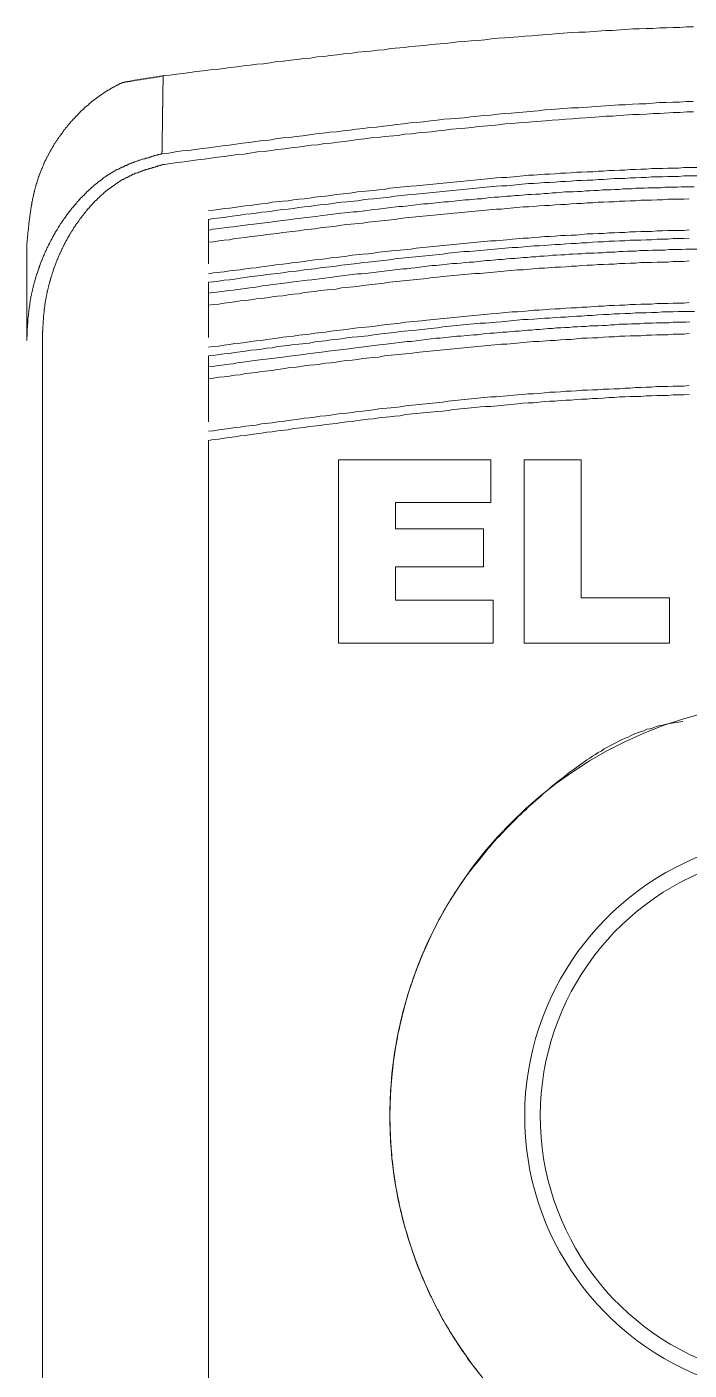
# Model space of a CAD drawing. Header units: millimetres. Extents: x 0 to 1975, y 0 to 1358.
# Drawn here: x 1083.95 to 1096.72, y 972.59 to 998.46 of the extents above; entities that cross this region are included whole.
import ezdxf

# ---------------------------------------------------------------- set-up
doc = ezdxf.new("R2010")
doc.units = ezdxf.units.MM
doc.layers.add('KASTEN', color=1, linetype='Continuous', lineweight=5)

msp = doc.modelspace()

# ---------------------------------------------------------------- linework, layer by layer
at = {"layer": 'KASTEN', "linetype": 'Continuous', "ltscale": 4}
for p, q in [((1087.448, 994.757), (1087.448, 994.548)), ((1087.448, 994.313), (1087.448, 994.543)), ((1083.948, 992.423), (1083.948, 994.283)), ((1087.448, 993.895), (1087.448, 994.314)), ((1087.448, 993.54), (1087.448, 993.332)), ((1087.448, 993.103), (1087.448, 993.333)), ((1087.448, 992.477), (1087.448, 993.1)), ((1084.248, 992.47), (1084.248, 962.491)), ((1087.448, 992.121), (1087.448, 991.913)), ((1087.448, 991.683), (1087.448, 991.913)), ((1087.448, 990.857), (1087.448, 991.683)), ((1087.448, 990.497), (1087.448, 964.464)), ((1089.957, 990.125), (1092.895, 990.125)), ((1089.957, 986.59), (1089.957, 990.125)), ((1092.895, 990.125), (1092.895, 989.299)), ((1093.538, 990.125), (1094.64, 990.125)), ((1093.538, 986.59), (1093.538, 990.125)), ((1094.64, 990.125), (1094.64, 987.462)), ((1092.895, 989.299), (1091.059, 989.299)), ((1091.059, 989.299), (1091.059, 988.794)), ((1091.059, 988.794), (1092.757, 988.794)), ((1092.757, 988.794), (1092.757, 988.059)), ((1092.757, 988.059), (1091.059, 988.059)), ((1091.059, 988.059), (1091.059, 987.416)), ((1094.64, 987.462), (1096.339, 987.462)), ((1096.339, 987.462), (1096.339, 986.59)), ((1091.059, 987.416), (1092.941, 987.416)), ((1092.941, 987.416), (1092.941, 986.59)), ((1092.941, 986.59), (1089.957, 986.59)), ((1096.339, 986.59), (1093.538, 986.59))]:
    msp.add_line(p, q, dxfattribs=at)
for points in [[(1086.576, 997.523), (1086.705, 997.533), (1086.834, 997.553), (1086.963, 997.563), (1087.092, 997.583), (1087.222, 997.603), (1087.351, 997.613), (1087.48, 997.633), (1087.609, 997.643), (1087.867, 997.683), (1087.996, 997.693), (1088.125, 997.713), (1088.254, 997.723), (1088.383, 997.743), (1088.512, 997.753), (1088.642, 997.773), (1088.771, 997.793), (1088.9, 997.803), (1089.029, 997.823), (1089.158, 997.833), (1089.287, 997.853), (1089.416, 997.863), (1089.546, 997.883), (1089.675, 997.893), (1089.804, 997.913), (1089.933, 997.923), (1090.062, 997.943), (1090.191, 997.953), (1090.321, 997.973), (1090.579, 997.993), (1090.708, 998.013), (1090.838, 998.023), (1090.967, 998.043), (1091.225, 998.063), (1091.355, 998.083), (1091.613, 998.103), (1091.743, 998.123), (1092.001, 998.143), (1092.131, 998.153), (1092.26, 998.173), (1092.39, 998.183), (1092.519, 998.193), (1092.649, 998.203), (1092.778, 998.213), (1092.907, 998.233), (1093.037, 998.243), (1093.166, 998.253), (1093.426, 998.273), (1093.555, 998.283), (1093.685, 998.293), (1093.814, 998.303), (1094.074, 998.323), (1094.203, 998.333), (1094.463, 998.353), (1094.592, 998.363), (1094.722, 998.363), (1095.112, 998.393), (1095.241, 998.393), (1095.631, 998.423), (1095.761, 998.423), (1095.891, 998.433), (1096.021, 998.433), (1096.151, 998.443), (1096.281, 998.443), (1096.411, 998.453), (1096.541, 998.453), (1096.671, 998.463), (1096.801, 998.463)], [(1085.793, 997.393), (1085.83, 997.393), (1085.835, 997.403), (1085.891, 997.403), (1085.896, 997.413), (1085.948, 997.413), (1085.953, 997.423), (1086.01, 997.423), (1086.015, 997.433), (1086.072, 997.433), (1086.077, 997.443), (1086.135, 997.443), (1086.14, 997.453), (1086.194, 997.453), (1086.198, 997.463), (1086.258, 997.463), (1086.263, 997.473), (1086.318, 997.473), (1086.324, 997.483), (1086.385, 997.483), (1086.39, 997.493), (1086.447, 997.493), (1086.452, 997.503), (1086.509, 997.503), (1086.514, 997.513), (1086.571, 997.513), (1086.576, 997.523)], [(1086.576, 997.523), (1086.576, 997.473), (1086.575, 997.463), (1086.575, 997.403), (1086.574, 997.393), (1086.574, 997.333), (1086.573, 997.333), (1086.573, 997.273), (1086.572, 997.263), (1086.572, 997.193), (1086.571, 997.193), (1086.571, 997.133), (1086.57, 997.123), (1086.57, 997.063), (1086.569, 997.053), (1086.569, 996.993), (1086.568, 996.983), (1086.568, 996.923), (1086.567, 996.913), (1086.567, 996.853), (1086.566, 996.843), (1086.566, 996.783), (1086.565, 996.783), (1086.565, 996.723), (1086.564, 996.713), (1086.564, 996.653), (1086.563, 996.643), (1086.563, 996.583), (1086.562, 996.573), (1086.562, 996.513), (1086.561, 996.513), (1086.561, 996.453), (1086.56, 996.453), (1086.56, 996.393), (1086.559, 996.383), (1086.559, 996.323), (1086.558, 996.313), (1086.558, 996.253), (1086.557, 996.253), (1086.557, 996.193), (1086.556, 996.183), (1086.556, 996.123), (1086.555, 996.123), (1086.555, 996.063), (1086.554, 996.053), (1086.554, 996.023)], [(1083.948, 994.283), (1083.949, 994.303), (1083.951, 994.313), (1083.953, 994.333), (1083.954, 994.353), (1083.956, 994.363), (1083.958, 994.383), (1083.959, 994.403), (1083.961, 994.423), (1083.963, 994.433), (1083.964, 994.453), (1083.966, 994.473), (1083.968, 994.483), (1083.969, 994.503), (1083.971, 994.523), (1083.973, 994.533), (1083.977, 994.573), (1083.978, 994.593), (1083.98, 994.603), (1083.984, 994.643), (1083.986, 994.653), (1083.992, 994.713), (1083.994, 994.723), (1083.998, 994.763), (1084, 994.773), (1084.003, 994.793), (1084.005, 994.813), (1084.007, 994.823), (1084.01, 994.843), (1084.012, 994.863), (1084.014, 994.873), (1084.017, 994.893), (1084.019, 994.913), (1084.022, 994.933), (1084.024, 994.943), (1084.03, 994.983), (1084.033, 994.993), (1084.035, 995.013), (1084.038, 995.033), (1084.041, 995.043), (1084.047, 995.083), (1084.051, 995.093), (1084.057, 995.133), (1084.06, 995.143), (1084.064, 995.163), (1084.067, 995.183), (1084.071, 995.193), (1084.074, 995.213), (1084.078, 995.233), (1084.082, 995.243), (1084.086, 995.263), (1084.089, 995.283), (1084.093, 995.293), (1084.098, 995.313), (1084.102, 995.323), (1084.11, 995.363), (1084.115, 995.373), (1084.119, 995.393), (1084.124, 995.413), (1084.128, 995.423), (1084.133, 995.443), (1084.138, 995.453), (1084.148, 995.493), (1084.153, 995.503), (1084.158, 995.523), (1084.164, 995.543), (1084.169, 995.553), (1084.174, 995.573), (1084.18, 995.583), (1084.192, 995.623), (1084.197, 995.633), (1084.203, 995.653), (1084.21, 995.663), (1084.222, 995.703), (1084.228, 995.713), (1084.235, 995.733), (1084.241, 995.743), (1084.248, 995.763), (1084.255, 995.773), (1084.261, 995.793), (1084.268, 995.803), (1084.282, 995.843), (1084.29, 995.853), (1084.297, 995.873), (1084.304, 995.883), (1084.312, 995.903), (1084.319, 995.913), (1084.327, 995.933), (1084.334, 995.943), (1084.342, 995.963), (1084.35, 995.973), (1084.358, 995.993), (1084.366, 996.003), (1084.374, 996.023), (1084.382, 996.033), (1084.391, 996.053), (1084.399, 996.063), (1084.407, 996.083), (1084.416, 996.093), (1084.424, 996.113), (1084.433, 996.123), (1084.442, 996.143), (1084.451, 996.153), (1084.46, 996.173), (1084.469, 996.183), (1084.478, 996.203), (1084.487, 996.213), (1084.496, 996.233), (1084.505, 996.243), (1084.515, 996.263), (1084.524, 996.273), (1084.534, 996.283), (1084.543, 996.303), (1084.553, 996.313), (1084.563, 996.333), (1084.573, 996.343), (1084.582, 996.353), (1084.592, 996.373), (1084.602, 996.383), (1084.613, 996.403), (1084.633, 996.423), (1084.643, 996.443), (1084.654, 996.453), (1084.664, 996.473), (1084.675, 996.483), (1084.685, 996.493), (1084.696, 996.513), (1084.718, 996.533), (1084.728, 996.553), (1084.75, 996.573), (1084.761, 996.593), (1084.773, 996.603), (1084.784, 996.613), (1084.795, 996.633), (1084.806, 996.643), (1084.818, 996.653), (1084.829, 996.663), (1084.841, 996.683), (1084.852, 996.693), (1084.876, 996.713), (1084.887, 996.733), (1084.923, 996.763), (1084.935, 996.783), (1084.959, 996.803), (1084.972, 996.813), (1084.984, 996.833), (1084.996, 996.843), (1085.009, 996.853), (1085.021, 996.863), (1085.034, 996.873), (1085.046, 996.883), (1085.059, 996.903), (1085.071, 996.913), (1085.136, 996.963), (1085.149, 996.983), (1085.188, 997.013), (1085.202, 997.023), (1085.228, 997.043), (1085.242, 997.053), (1085.255, 997.063), (1085.283, 997.083), (1085.296, 997.093), (1085.45, 997.203), (1085.465, 997.213), (1085.479, 997.223), (1085.494, 997.233), (1085.508, 997.243), (1085.523, 997.243), (1085.537, 997.253), (1085.567, 997.273), (1085.581, 997.283), (1085.611, 997.303), (1085.626, 997.303), (1085.686, 997.343), (1085.701, 997.343), (1085.717, 997.353), (1085.747, 997.373), (1085.762, 997.373), (1085.778, 997.383), (1085.793, 997.393)], [(1086.554, 996.023), (1086.683, 996.033), (1086.813, 996.053), (1086.942, 996.073), (1087.071, 996.083), (1087.2, 996.103), (1087.33, 996.123), (1087.459, 996.133), (1087.588, 996.153), (1087.718, 996.173), (1087.847, 996.183), (1087.976, 996.203), (1088.106, 996.223), (1088.235, 996.233), (1088.364, 996.253), (1088.494, 996.273), (1088.623, 996.283), (1088.752, 996.303), (1088.882, 996.323), (1089.011, 996.333), (1089.14, 996.353), (1089.27, 996.363), (1089.399, 996.383), (1089.529, 996.403), (1089.658, 996.413), (1089.787, 996.433), (1089.917, 996.443), (1090.046, 996.463), (1090.176, 996.473), (1090.305, 996.493), (1090.434, 996.503), (1090.564, 996.523), (1090.693, 996.533), (1090.823, 996.553), (1090.952, 996.563), (1091.082, 996.583), (1091.211, 996.593), (1091.341, 996.613), (1091.47, 996.623), (1091.6, 996.633), (1091.73, 996.653), (1091.859, 996.663), (1091.989, 996.683), (1092.118, 996.693), (1092.378, 996.713), (1092.507, 996.733), (1092.767, 996.753), (1092.896, 996.763), (1093.026, 996.783), (1093.156, 996.793), (1093.285, 996.803), (1093.805, 996.843), (1093.935, 996.863), (1094.064, 996.873), (1094.454, 996.903), (1094.584, 996.903), (1095.364, 996.963), (1095.494, 996.963), (1095.624, 996.973), (1095.755, 996.983), (1095.885, 996.983), (1096.145, 997.003), (1096.275, 997.003), (1096.406, 997.013), (1096.536, 997.013), (1096.666, 997.023), (1096.796, 997.023)], [(1096.803, 996.823), (1096.673, 996.823), (1096.543, 996.813), (1096.414, 996.813), (1096.154, 996.793), (1096.024, 996.793), (1095.894, 996.783), (1095.765, 996.773), (1095.635, 996.773), (1095.375, 996.753), (1095.246, 996.743), (1095.116, 996.743), (1094.987, 996.733), (1094.727, 996.713), (1094.598, 996.703), (1094.468, 996.693), (1094.339, 996.683), (1094.209, 996.673), (1094.08, 996.663), (1093.95, 996.653), (1093.692, 996.633), (1093.562, 996.623), (1093.433, 996.613), (1093.303, 996.603), (1093.174, 996.593), (1093.045, 996.573), (1092.915, 996.563), (1092.657, 996.543), (1092.528, 996.523), (1092.398, 996.513), (1092.14, 996.493), (1092.011, 996.473), (1091.882, 996.463), (1091.752, 996.443), (1091.494, 996.423), (1091.365, 996.403), (1091.236, 996.393), (1091.107, 996.373), (1090.849, 996.353), (1090.72, 996.333), (1090.59, 996.323), (1090.461, 996.303), (1090.332, 996.293), (1090.074, 996.253), (1089.945, 996.243), (1089.816, 996.223), (1089.687, 996.213), (1089.558, 996.193), (1089.429, 996.183), (1089.3, 996.163), (1089.172, 996.143), (1089.043, 996.133), (1088.914, 996.113), (1088.785, 996.103), (1088.527, 996.063), (1088.398, 996.053), (1088.14, 996.013), (1088.011, 996.003), (1087.753, 995.963), (1087.624, 995.953), (1087.496, 995.933), (1087.367, 995.913), (1087.238, 995.903), (1086.98, 995.863), (1086.851, 995.853), (1086.593, 995.813)], [(1083.948, 992.423), (1083.949, 992.433), (1083.949, 992.453), (1083.953, 992.533), (1083.953, 992.553), (1083.955, 992.593), (1083.956, 992.603), (1083.962, 992.723), (1083.965, 992.753), (1083.966, 992.773), (1083.968, 992.793), (1083.97, 992.833), (1083.974, 992.873), (1083.975, 992.893), (1083.977, 992.903), (1083.987, 993.003), (1083.99, 993.023), (1083.992, 993.033), (1083.994, 993.053), (1084.003, 993.113), (1084.005, 993.133), (1084.011, 993.173), (1084.015, 993.183), (1084.021, 993.223), (1084.025, 993.243), (1084.028, 993.263), (1084.032, 993.283), (1084.036, 993.293), (1084.039, 993.313), (1084.055, 993.393), (1084.06, 993.413), (1084.064, 993.423), (1084.069, 993.443), (1084.073, 993.463), (1084.078, 993.483), (1084.082, 993.503), (1084.087, 993.523), (1084.092, 993.533), (1084.107, 993.593), (1084.113, 993.613), (1084.118, 993.623), (1084.123, 993.643), (1084.135, 993.683), (1084.14, 993.703), (1084.146, 993.713), (1084.17, 993.793), (1084.176, 993.803), (1084.182, 993.823), (1084.189, 993.843), (1084.195, 993.863), (1084.202, 993.873), (1084.208, 993.893), (1084.229, 993.953), (1084.236, 993.963), (1084.257, 994.023), (1084.264, 994.033), (1084.272, 994.053), (1084.279, 994.073), (1084.287, 994.093), (1084.294, 994.103), (1084.31, 994.143), (1084.318, 994.153), (1084.342, 994.213), (1084.35, 994.223), (1084.366, 994.263), (1084.375, 994.273), (1084.383, 994.293), (1084.392, 994.313), (1084.401, 994.323), (1084.409, 994.343), (1084.418, 994.363), (1084.427, 994.373), (1084.445, 994.413), (1084.454, 994.423), (1084.463, 994.443), (1084.473, 994.463), (1084.482, 994.473), (1084.491, 994.493), (1084.501, 994.513), (1084.51, 994.523), (1084.52, 994.543), (1084.53, 994.553), (1084.55, 994.593), (1084.56, 994.603), (1084.57, 994.623), (1084.58, 994.633), (1084.6, 994.673), (1084.611, 994.683), (1084.621, 994.703), (1084.632, 994.713), (1084.642, 994.733), (1084.653, 994.743), (1084.664, 994.763), (1084.675, 994.773), (1084.697, 994.813), (1084.708, 994.823), (1084.719, 994.843), (1084.73, 994.853), (1084.742, 994.873), (1084.753, 994.883), (1084.765, 994.903), (1084.776, 994.913), (1084.788, 994.933), (1084.8, 994.943), (1084.811, 994.963), (1084.835, 994.983), (1084.847, 995.003), (1084.86, 995.013), (1084.872, 995.033), (1084.884, 995.043), (1084.896, 995.063), (1084.909, 995.073), (1084.921, 995.093), (1084.947, 995.113), (1084.959, 995.133), (1084.972, 995.143), (1084.985, 995.163), (1085.011, 995.183), (1085.025, 995.203), (1085.051, 995.223), (1085.065, 995.243), (1085.078, 995.253), (1085.092, 995.263), (1085.105, 995.283), (1085.133, 995.303), (1085.147, 995.323), (1085.175, 995.343), (1085.189, 995.363), (1085.217, 995.383), (1085.232, 995.393), (1085.246, 995.413), (1085.261, 995.423), (1085.275, 995.433), (1085.305, 995.453), (1085.319, 995.473), (1085.379, 995.513), (1085.395, 995.523), (1085.41, 995.533), (1085.425, 995.553), (1085.441, 995.563), (1085.456, 995.573), (1085.472, 995.583), (1085.487, 995.593), (1085.615, 995.673), (1085.632, 995.683), (1085.664, 995.703), (1085.681, 995.713), (1085.698, 995.713), (1085.714, 995.723), (1085.782, 995.763), (1085.799, 995.763), (1085.85, 995.793), (1085.868, 995.793), (1085.902, 995.813), (1085.92, 995.823), (1085.937, 995.823), (1085.955, 995.833), (1085.972, 995.843), (1085.99, 995.843), (1086.026, 995.863), (1086.043, 995.863), (1086.079, 995.883), (1086.097, 995.883), (1086.115, 995.893), (1086.133, 995.893), (1086.169, 995.913), (1086.187, 995.913), (1086.205, 995.923), (1086.224, 995.923), (1086.242, 995.933), (1086.26, 995.933), (1086.278, 995.943), (1086.297, 995.943), (1086.315, 995.953), (1086.333, 995.953), (1086.351, 995.963), (1086.37, 995.973), (1086.388, 995.973), (1086.407, 995.983), (1086.425, 995.983), (1086.443, 995.993), (1086.462, 995.993), (1086.48, 996.003), (1086.499, 996.003), (1086.517, 996.013), (1086.535, 996.013), (1086.554, 996.023)], [(1086.593, 995.813), (1086.576, 995.813), (1086.559, 995.803), (1086.542, 995.803), (1086.525, 995.793), (1086.508, 995.793), (1086.492, 995.783), (1086.475, 995.783), (1086.458, 995.773), (1086.441, 995.773), (1086.424, 995.763), (1086.407, 995.763), (1086.39, 995.753), (1086.373, 995.753), (1086.356, 995.743), (1086.34, 995.743), (1086.323, 995.733), (1086.306, 995.733), (1086.289, 995.723), (1086.273, 995.723), (1086.256, 995.713), (1086.239, 995.713), (1086.223, 995.703), (1086.206, 995.703), (1086.19, 995.693), (1086.173, 995.683), (1086.157, 995.683), (1086.14, 995.673), (1086.124, 995.673), (1086.108, 995.663), (1086.091, 995.653), (1086.075, 995.653), (1086.059, 995.643), (1086.043, 995.643), (1086.011, 995.623), (1085.995, 995.623), (1085.947, 995.593), (1085.931, 995.593), (1085.916, 995.583), (1085.884, 995.563), (1085.869, 995.563), (1085.854, 995.553), (1085.838, 995.543), (1085.808, 995.523), (1085.793, 995.523), (1085.703, 995.463), (1085.689, 995.453), (1085.674, 995.443), (1085.66, 995.433), (1085.645, 995.423), (1085.519, 995.333), (1085.506, 995.323), (1085.492, 995.313), (1085.479, 995.303), (1085.465, 995.293), (1085.439, 995.273), (1085.425, 995.253), (1085.36, 995.203), (1085.348, 995.183), (1085.322, 995.163), (1085.31, 995.153), (1085.297, 995.133), (1085.273, 995.113), (1085.26, 995.103), (1085.248, 995.083), (1085.212, 995.053), (1085.2, 995.033), (1085.189, 995.023), (1085.177, 995.013), (1085.165, 994.993), (1085.154, 994.983), (1085.142, 994.973), (1085.131, 994.963), (1085.119, 994.943), (1085.097, 994.923), (1085.086, 994.903), (1085.064, 994.883), (1085.053, 994.863), (1085.042, 994.853), (1085.031, 994.833), (1085.021, 994.823), (1085.01, 994.813), (1084.999, 994.793), (1084.979, 994.773), (1084.968, 994.753), (1084.958, 994.743), (1084.948, 994.723), (1084.928, 994.703), (1084.918, 994.683), (1084.908, 994.673), (1084.898, 994.653), (1084.888, 994.643), (1084.879, 994.623), (1084.869, 994.613), (1084.86, 994.603), (1084.85, 994.583), (1084.841, 994.573), (1084.832, 994.553), (1084.822, 994.543), (1084.813, 994.523), (1084.804, 994.513), (1084.795, 994.493), (1084.786, 994.483), (1084.777, 994.463), (1084.769, 994.453), (1084.76, 994.433), (1084.751, 994.423), (1084.743, 994.403), (1084.734, 994.393), (1084.726, 994.373), (1084.717, 994.363), (1084.709, 994.343), (1084.701, 994.333), (1084.693, 994.313), (1084.685, 994.303), (1084.677, 994.283), (1084.669, 994.273), (1084.661, 994.253), (1084.653, 994.243), (1084.646, 994.223), (1084.638, 994.203), (1084.63, 994.193), (1084.623, 994.173), (1084.615, 994.163), (1084.608, 994.143), (1084.601, 994.133), (1084.587, 994.093), (1084.579, 994.083), (1084.572, 994.063), (1084.566, 994.053), (1084.559, 994.033), (1084.552, 994.023), (1084.545, 994.003), (1084.539, 993.983), (1084.532, 993.973), (1084.526, 993.953), (1084.519, 993.943), (1084.513, 993.923), (1084.506, 993.903), (1084.5, 993.893), (1084.488, 993.853), (1084.482, 993.843), (1084.476, 993.823), (1084.47, 993.813), (1084.465, 993.793), (1084.459, 993.773), (1084.453, 993.763), (1084.448, 993.743), (1084.442, 993.723), (1084.437, 993.713), (1084.427, 993.673), (1084.421, 993.663), (1084.411, 993.623), (1084.406, 993.613), (1084.402, 993.593), (1084.397, 993.573), (1084.392, 993.563), (1084.388, 993.543), (1084.383, 993.523), (1084.379, 993.513), (1084.374, 993.493), (1084.37, 993.473), (1084.366, 993.463), (1084.358, 993.423), (1084.354, 993.413), (1084.346, 993.373), (1084.342, 993.363), (1084.338, 993.343), (1084.335, 993.323), (1084.331, 993.313), (1084.325, 993.273), (1084.321, 993.263), (1084.312, 993.203), (1084.309, 993.193), (1084.306, 993.173), (1084.304, 993.153), (1084.301, 993.143), (1084.298, 993.123), (1084.296, 993.103), (1084.293, 993.093), (1084.287, 993.033), (1084.284, 993.023), (1084.282, 993.003), (1084.281, 992.983), (1084.279, 992.973), (1084.275, 992.933), (1084.274, 992.913), (1084.272, 992.903), (1084.271, 992.883), (1084.266, 992.833), (1084.264, 992.793), (1084.263, 992.783), (1084.261, 992.743), (1084.26, 992.733), (1084.257, 992.673), (1084.256, 992.663), (1084.254, 992.623), (1084.254, 992.603), (1084.253, 992.593), (1084.251, 992.553), (1084.251, 992.543), (1084.248, 992.483), (1084.248, 992.473)], [(1087.448, 994.923), (1087.55, 994.933), (1087.653, 994.943), (1087.756, 994.963), (1087.859, 994.973), (1087.961, 994.983), (1088.064, 995.003), (1088.167, 995.013), (1088.269, 995.023), (1088.372, 995.043), (1088.475, 995.053), (1088.577, 995.063), (1088.68, 995.083), (1088.886, 995.103), (1088.988, 995.113), (1089.091, 995.133), (1089.194, 995.143), (1089.296, 995.153), (1089.399, 995.163), (1089.502, 995.183), (1089.605, 995.193), (1089.707, 995.203), (1089.81, 995.213), (1089.913, 995.233), (1090.119, 995.253), (1090.221, 995.263), (1090.324, 995.283), (1090.633, 995.313), (1090.735, 995.323), (1090.838, 995.333), (1090.941, 995.353), (1091.353, 995.393), (1091.455, 995.403), (1092.897, 995.543), (1093.001, 995.553), (1093.104, 995.563), (1093.207, 995.563), (1093.516, 995.593), (1093.62, 995.603), (1093.723, 995.603), (1093.929, 995.623), (1094.032, 995.623), (1094.136, 995.633), (1094.239, 995.643), (1094.342, 995.643), (1094.446, 995.653), (1094.549, 995.663), (1094.652, 995.663), (1094.756, 995.673), (1094.859, 995.673), (1094.962, 995.683), (1095.066, 995.683), (1095.169, 995.693), (1095.273, 995.693), (1095.376, 995.703), (1095.479, 995.703), (1095.583, 995.713), (1095.686, 995.713), (1095.79, 995.723), (1095.893, 995.723), (1095.997, 995.733), (1096.204, 995.733), (1096.307, 995.743), (1096.514, 995.743), (1096.618, 995.753), (1096.928, 995.753)], [(1096.928, 995.593), (1096.617, 995.593), (1096.514, 995.583), (1096.307, 995.583), (1096.203, 995.573), (1095.996, 995.573), (1095.893, 995.563), (1095.79, 995.563), (1095.686, 995.553), (1095.583, 995.553), (1095.479, 995.543), (1095.272, 995.543), (1095.066, 995.523), (1094.962, 995.523), (1094.859, 995.513), (1094.755, 995.513), (1094.652, 995.503), (1094.549, 995.503), (1094.445, 995.493), (1094.342, 995.483), (1094.239, 995.483), (1094.136, 995.473), (1094.032, 995.463), (1093.929, 995.463), (1093.723, 995.443), (1093.619, 995.443), (1093.207, 995.403), (1093.104, 995.403), (1093, 995.393), (1091.455, 995.243), (1091.353, 995.233), (1091.044, 995.203), (1090.941, 995.183), (1090.632, 995.153), (1090.53, 995.143), (1090.427, 995.133), (1090.324, 995.113), (1090.118, 995.093), (1090.016, 995.083), (1089.913, 995.073), (1089.81, 995.053), (1089.707, 995.043), (1089.605, 995.033), (1089.502, 995.023), (1089.399, 995.003), (1089.296, 994.993), (1089.194, 994.983), (1089.091, 994.963), (1088.988, 994.953), (1088.886, 994.943), (1088.783, 994.933), (1088.68, 994.913), (1088.577, 994.903), (1088.475, 994.893), (1088.372, 994.873), (1088.269, 994.863), (1088.167, 994.853), (1088.064, 994.833), (1087.961, 994.823), (1087.859, 994.813), (1087.756, 994.793), (1087.55, 994.773), (1087.448, 994.753)], [(1087.448, 994.543), (1087.528, 994.563), (1087.607, 994.573), (1087.847, 994.603), (1087.926, 994.613), (1088.246, 994.653), (1088.325, 994.663), (1088.645, 994.703), (1088.724, 994.713), (1089.044, 994.753), (1089.123, 994.763), (1089.523, 994.813), (1089.602, 994.823), (1090.002, 994.873), (1090.081, 994.883), (1090.241, 994.903), (1090.321, 994.903), (1090.641, 994.943), (1090.72, 994.953), (1091.12, 995.003), (1091.2, 995.003), (1091.6, 995.053), (1091.68, 995.053), (1092, 995.093), (1092.08, 995.093), (1092.4, 995.133), (1092.48, 995.133), (1092.64, 995.153), (1092.72, 995.153), (1092.8, 995.163), (1092.881, 995.173), (1092.961, 995.183), (1093.041, 995.183), (1093.201, 995.203), (1093.281, 995.203), (1093.361, 995.213), (1093.442, 995.213), (1093.602, 995.233), (1093.682, 995.233), (1093.762, 995.243), (1093.843, 995.243), (1093.923, 995.253), (1094.003, 995.253), (1094.083, 995.263), (1094.164, 995.263), (1094.324, 995.283), (1094.485, 995.283), (1094.565, 995.293), (1094.645, 995.293), (1094.726, 995.303), (1094.806, 995.303), (1094.886, 995.313), (1094.967, 995.313), (1095.047, 995.323), (1095.208, 995.323), (1095.288, 995.333), (1095.369, 995.333), (1095.449, 995.343), (1095.61, 995.343), (1095.69, 995.353), (1095.851, 995.353), (1095.931, 995.363), (1096.173, 995.363), (1096.253, 995.373), (1096.494, 995.373), (1096.575, 995.383), (1096.816, 995.383)], [(1087.448, 994.313), (1087.55, 994.323), (1087.653, 994.343), (1087.756, 994.353), (1087.858, 994.363), (1087.961, 994.383), (1088.167, 994.403), (1088.269, 994.423), (1088.475, 994.443), (1088.577, 994.463), (1088.783, 994.483), (1088.885, 994.503), (1089.194, 994.533), (1089.296, 994.553), (1089.502, 994.573), (1089.604, 994.593), (1089.913, 994.623), (1090.016, 994.643), (1090.118, 994.653), (1090.427, 994.683), (1090.529, 994.703), (1091.044, 994.753), (1091.147, 994.773), (1091.249, 994.783), (1093, 994.953), (1093.103, 994.953), (1093.207, 994.963), (1093.516, 994.993), (1093.619, 994.993), (1093.722, 995.003), (1093.826, 995.013), (1093.929, 995.023), (1094.032, 995.023), (1094.135, 995.033), (1094.239, 995.043), (1094.342, 995.043), (1094.445, 995.053), (1094.549, 995.063), (1094.652, 995.063), (1094.755, 995.073), (1094.859, 995.073), (1094.962, 995.083), (1095.066, 995.083), (1095.169, 995.093), (1095.272, 995.093), (1095.376, 995.103), (1095.479, 995.103), (1095.583, 995.113), (1095.686, 995.113), (1095.79, 995.123), (1095.996, 995.123), (1096.1, 995.133), (1096.203, 995.133), (1096.307, 995.143), (1096.617, 995.143), (1096.721, 995.153)], [(1087.448, 993.703), (1087.55, 993.723), (1087.756, 993.743), (1087.858, 993.763), (1088.064, 993.783), (1088.167, 993.803), (1088.269, 993.813), (1088.372, 993.823), (1088.475, 993.843), (1088.577, 993.853), (1088.68, 993.863), (1088.783, 993.883), (1088.885, 993.893), (1088.988, 993.903), (1089.091, 993.923), (1089.194, 993.933), (1089.296, 993.943), (1089.399, 993.963), (1089.502, 993.973), (1089.604, 993.983), (1089.707, 993.993), (1089.81, 994.013), (1089.913, 994.023), (1090.015, 994.033), (1090.118, 994.043), (1090.221, 994.063), (1090.427, 994.083), (1090.529, 994.093), (1090.632, 994.103), (1090.735, 994.123), (1091.044, 994.153), (1091.146, 994.163), (1091.352, 994.183), (1091.455, 994.203), (1092.897, 994.343), (1093, 994.343), (1093.206, 994.363), (1093.31, 994.373), (1093.516, 994.393), (1093.619, 994.393), (1093.722, 994.403), (1093.826, 994.413), (1093.929, 994.423), (1094.032, 994.423), (1094.135, 994.433), (1094.239, 994.443), (1094.342, 994.443), (1094.445, 994.453), (1094.549, 994.453), (1094.755, 994.473), (1094.859, 994.473), (1094.962, 994.483), (1095.065, 994.483), (1095.169, 994.493), (1095.272, 994.493), (1095.376, 994.503), (1095.479, 994.503), (1095.582, 994.513), (1095.686, 994.513), (1095.789, 994.523), (1095.996, 994.523), (1096.1, 994.533), (1096.203, 994.533), (1096.307, 994.543), (1096.617, 994.543), (1096.721, 994.553)], [(1096.721, 994.393), (1096.617, 994.383), (1096.41, 994.383), (1096.307, 994.373), (1096.1, 994.373), (1095.996, 994.363), (1095.893, 994.363), (1095.789, 994.353), (1095.582, 994.353), (1095.479, 994.343), (1095.375, 994.343), (1095.272, 994.333), (1095.169, 994.333), (1095.065, 994.323), (1094.962, 994.323), (1094.858, 994.313), (1094.755, 994.303), (1094.652, 994.303), (1094.548, 994.293), (1094.445, 994.293), (1094.342, 994.283), (1094.238, 994.273), (1094.135, 994.273), (1093.929, 994.253), (1093.825, 994.243), (1093.722, 994.243), (1093.413, 994.213), (1093.309, 994.213), (1092.485, 994.133), (1092.382, 994.133), (1092.073, 994.103), (1091.97, 994.083), (1091.043, 993.993), (1090.941, 993.973), (1090.529, 993.933), (1090.427, 993.923), (1090.324, 993.903), (1090.015, 993.873), (1089.913, 993.853), (1089.604, 993.823), (1089.502, 993.803), (1089.296, 993.783), (1089.193, 993.763), (1089.091, 993.753), (1088.988, 993.743), (1088.885, 993.723), (1088.783, 993.713), (1088.577, 993.693), (1088.475, 993.673), (1088.269, 993.653), (1088.167, 993.633), (1088.064, 993.623), (1087.961, 993.603), (1087.858, 993.593), (1087.756, 993.583), (1087.653, 993.563), (1087.55, 993.553), (1087.448, 993.543)], [(1087.448, 993.333), (1087.528, 993.343), (1087.607, 993.353), (1087.847, 993.383), (1087.926, 993.393), (1088.246, 993.433), (1088.325, 993.443), (1088.405, 993.453), (1088.485, 993.473), (1088.565, 993.483), (1088.644, 993.493), (1088.964, 993.533), (1089.043, 993.543), (1089.363, 993.583), (1089.442, 993.593), (1089.842, 993.643), (1089.921, 993.653), (1090.321, 993.703), (1090.401, 993.703), (1090.48, 993.713), (1091.2, 993.803), (1091.28, 993.803), (1091.36, 993.813), (1091.439, 993.823), (1091.759, 993.863), (1091.839, 993.863), (1092.159, 993.903), (1092.239, 993.903), (1092.319, 993.913), (1092.4, 993.923), (1092.48, 993.933), (1092.56, 993.933), (1092.8, 993.963), (1092.88, 993.963), (1093.04, 993.983), (1093.12, 993.983), (1093.201, 993.993), (1093.281, 994.003), (1093.361, 994.003), (1093.521, 994.023), (1093.602, 994.023), (1093.682, 994.033), (1093.762, 994.033), (1093.842, 994.043), (1093.922, 994.043), (1094.003, 994.053), (1094.083, 994.063), (1094.163, 994.063), (1094.244, 994.073), (1094.324, 994.073), (1094.404, 994.083), (1094.484, 994.083), (1094.565, 994.093), (1094.645, 994.093), (1094.725, 994.103), (1094.886, 994.103), (1094.966, 994.113), (1095.047, 994.113), (1095.127, 994.123), (1095.288, 994.123), (1095.368, 994.133), (1095.449, 994.133), (1095.529, 994.143), (1095.69, 994.143), (1095.77, 994.153), (1095.931, 994.153), (1096.011, 994.163), (1096.253, 994.163), (1096.333, 994.173), (1096.575, 994.173), (1096.655, 994.183), (1096.896, 994.183)], [(1087.448, 993.103), (1087.55, 993.113), (1087.653, 993.123), (1087.756, 993.143), (1087.858, 993.153), (1087.961, 993.163), (1088.064, 993.183), (1088.166, 993.193), (1088.269, 993.203), (1088.372, 993.223), (1088.474, 993.233), (1088.577, 993.243), (1088.68, 993.263), (1088.783, 993.273), (1088.885, 993.283), (1088.988, 993.303), (1089.091, 993.313), (1089.193, 993.323), (1089.296, 993.343), (1089.502, 993.363), (1089.604, 993.383), (1089.81, 993.403), (1089.912, 993.413), (1090.015, 993.433), (1090.324, 993.463), (1090.426, 993.483), (1090.838, 993.523), (1090.94, 993.543), (1091.661, 993.613), (1091.764, 993.633), (1091.867, 993.643), (1091.969, 993.653), (1092.587, 993.713), (1092.691, 993.713), (1093.412, 993.783), (1093.516, 993.783), (1093.825, 993.813), (1093.929, 993.813), (1094.135, 993.833), (1094.238, 993.833), (1094.342, 993.843), (1094.445, 993.853), (1094.548, 993.853), (1094.652, 993.863), (1094.755, 993.873), (1094.858, 993.873), (1094.962, 993.883), (1095.065, 993.883), (1095.169, 993.893), (1095.272, 993.893), (1095.375, 993.903), (1095.479, 993.903), (1095.582, 993.913), (1095.686, 993.913), (1095.789, 993.923), (1095.996, 993.923), (1096.1, 993.933), (1096.307, 993.933), (1096.41, 993.943), (1096.617, 993.943), (1096.721, 993.953)], [(1087.448, 992.293), (1087.55, 992.303), (1087.653, 992.313), (1087.756, 992.333), (1087.858, 992.343), (1087.961, 992.363), (1088.064, 992.373), (1088.166, 992.383), (1088.269, 992.403), (1088.372, 992.413), (1088.474, 992.423), (1088.577, 992.443), (1088.68, 992.453), (1088.782, 992.463), (1088.885, 992.483), (1089.091, 992.503), (1089.193, 992.523), (1089.399, 992.543), (1089.501, 992.563), (1089.707, 992.583), (1089.81, 992.603), (1089.912, 992.613), (1090.118, 992.633), (1090.221, 992.653), (1090.323, 992.663), (1090.632, 992.693), (1090.735, 992.713), (1090.837, 992.723), (1091.146, 992.753), (1091.249, 992.773), (1091.558, 992.803), (1091.66, 992.813), (1092.896, 992.933), (1093, 992.943), (1093.309, 992.973), (1093.412, 992.973), (1093.515, 992.983), (1093.619, 992.993), (1093.722, 993.003), (1093.825, 993.003), (1094.031, 993.023), (1094.135, 993.033), (1094.238, 993.033), (1094.341, 993.043), (1094.445, 993.053), (1094.548, 993.053), (1094.651, 993.063), (1094.755, 993.063), (1094.961, 993.083), (1095.065, 993.083), (1095.168, 993.093), (1095.272, 993.093), (1095.375, 993.103), (1095.479, 993.103), (1095.582, 993.113), (1095.685, 993.113), (1095.789, 993.123), (1095.996, 993.123), (1096.099, 993.133), (1096.306, 993.133), (1096.41, 993.143), (1096.617, 993.143), (1096.721, 993.153)], [(1096.824, 992.983), (1096.513, 992.983), (1096.41, 992.973), (1096.203, 992.973), (1096.099, 992.963), (1095.996, 992.963), (1095.892, 992.953), (1095.685, 992.953), (1095.582, 992.943), (1095.478, 992.943), (1095.375, 992.933), (1095.272, 992.933), (1095.168, 992.923), (1095.065, 992.923), (1094.961, 992.913), (1094.858, 992.903), (1094.755, 992.903), (1094.651, 992.893), (1094.548, 992.893), (1094.445, 992.883), (1094.341, 992.873), (1094.238, 992.873), (1094.135, 992.863), (1094.031, 992.853), (1093.928, 992.853), (1093.722, 992.833), (1093.618, 992.823), (1093.515, 992.823), (1093.103, 992.783), (1092.999, 992.773), (1092.793, 992.753), (1092.69, 992.753), (1091.969, 992.683), (1091.866, 992.663), (1091.557, 992.633), (1091.455, 992.623), (1091.146, 992.593), (1091.043, 992.573), (1090.837, 992.553), (1090.735, 992.543), (1090.632, 992.533), (1090.529, 992.513), (1090.323, 992.493), (1090.221, 992.483), (1090.118, 992.473), (1090.015, 992.453), (1089.912, 992.443), (1089.81, 992.433), (1089.707, 992.413), (1089.501, 992.393), (1089.399, 992.373), (1089.193, 992.353), (1089.091, 992.343), (1088.988, 992.323), (1088.782, 992.303), (1088.68, 992.283), (1088.577, 992.273), (1088.474, 992.253), (1088.372, 992.243), (1088.269, 992.233), (1088.166, 992.213), (1088.064, 992.203), (1087.961, 992.193), (1087.858, 992.173), (1087.756, 992.163), (1087.653, 992.153), (1087.55, 992.133), (1087.448, 992.123)], [(1087.448, 991.913), (1087.528, 991.923), (1087.607, 991.933), (1087.847, 991.963), (1087.926, 991.973), (1088.006, 991.993), (1088.166, 992.013), (1088.245, 992.023), (1088.485, 992.053), (1088.564, 992.063), (1088.884, 992.103), (1088.963, 992.113), (1089.283, 992.153), (1089.362, 992.163), (1089.682, 992.203), (1089.761, 992.213), (1090.161, 992.263), (1090.24, 992.273), (1090.8, 992.343), (1090.879, 992.353), (1091.279, 992.403), (1091.359, 992.403), (1091.839, 992.463), (1091.919, 992.463), (1092.239, 992.503), (1092.319, 992.503), (1092.559, 992.533), (1092.639, 992.533), (1092.799, 992.553), (1092.88, 992.563), (1092.96, 992.563), (1093.12, 992.583), (1093.2, 992.583), (1093.36, 992.603), (1093.441, 992.603), (1093.601, 992.623), (1093.681, 992.623), (1093.761, 992.633), (1093.842, 992.633), (1094.002, 992.653), (1094.082, 992.653), (1094.163, 992.663), (1094.243, 992.663), (1094.323, 992.673), (1094.404, 992.673), (1094.484, 992.683), (1094.564, 992.683), (1094.645, 992.693), (1094.725, 992.693), (1094.805, 992.703), (1094.966, 992.703), (1095.046, 992.713), (1095.127, 992.713), (1095.207, 992.723), (1095.287, 992.723), (1095.368, 992.733), (1095.529, 992.733), (1095.609, 992.743), (1095.77, 992.743), (1095.85, 992.753), (1096.011, 992.753), (1096.092, 992.763), (1096.333, 992.763), (1096.413, 992.773), (1096.655, 992.773), (1096.735, 992.783)], [(1087.448, 991.683), (1087.55, 991.693), (1087.653, 991.713), (1087.756, 991.723), (1087.858, 991.733), (1087.961, 991.753), (1088.064, 991.763), (1088.166, 991.783), (1088.372, 991.803), (1088.474, 991.823), (1088.68, 991.843), (1088.782, 991.863), (1088.885, 991.873), (1088.988, 991.893), (1089.09, 991.903), (1089.193, 991.913), (1089.296, 991.933), (1089.399, 991.943), (1089.501, 991.953), (1089.604, 991.963), (1089.707, 991.983), (1089.809, 991.993), (1089.912, 992.003), (1090.015, 992.023), (1090.118, 992.033), (1090.22, 992.043), (1090.323, 992.053), (1090.426, 992.073), (1090.632, 992.093), (1090.734, 992.103), (1090.837, 992.123), (1091.249, 992.163), (1091.351, 992.173), (1091.454, 992.193), (1093.102, 992.353), (1093.206, 992.353), (1093.721, 992.403), (1093.825, 992.403), (1094.031, 992.423), (1094.134, 992.423), (1094.238, 992.433), (1094.341, 992.443), (1094.444, 992.443), (1094.548, 992.453), (1094.651, 992.463), (1094.754, 992.463), (1094.858, 992.473), (1094.961, 992.473), (1095.065, 992.483), (1095.168, 992.493), (1095.271, 992.493), (1095.375, 992.503), (1095.478, 992.503), (1095.582, 992.513), (1095.789, 992.513), (1095.892, 992.523), (1095.996, 992.523), (1096.099, 992.533), (1096.306, 992.533), (1096.41, 992.543), (1096.617, 992.543), (1096.72, 992.553)], [(1087.448, 990.673), (1087.55, 990.683), (1087.653, 990.703), (1087.756, 990.713), (1087.858, 990.723), (1087.961, 990.743), (1088.064, 990.753), (1088.166, 990.773), (1088.372, 990.793), (1088.474, 990.813), (1088.68, 990.833), (1088.782, 990.853), (1088.885, 990.863), (1088.988, 990.883), (1089.09, 990.893), (1089.193, 990.903), (1089.296, 990.923), (1089.398, 990.933), (1089.501, 990.943), (1089.604, 990.963), (1089.706, 990.973), (1089.809, 990.983), (1089.912, 991.003), (1090.015, 991.013), (1090.117, 991.023), (1090.22, 991.033), (1090.323, 991.053), (1090.426, 991.063), (1090.528, 991.073), (1090.631, 991.083), (1090.734, 991.103), (1091.043, 991.133), (1091.145, 991.143), (1091.248, 991.163), (1091.969, 991.233), (1092.072, 991.253), (1092.896, 991.333), (1092.999, 991.333), (1093.411, 991.373), (1093.515, 991.383), (1093.618, 991.393), (1093.721, 991.393), (1093.824, 991.403), (1093.928, 991.413), (1094.031, 991.423), (1094.134, 991.423), (1094.237, 991.433), (1094.341, 991.443), (1094.444, 991.443), (1094.547, 991.453), (1094.651, 991.463), (1094.754, 991.463), (1094.857, 991.473), (1094.961, 991.473), (1095.064, 991.483), (1095.168, 991.483), (1095.271, 991.493), (1095.375, 991.493), (1095.478, 991.503), (1095.581, 991.503), (1095.685, 991.513), (1095.788, 991.513), (1095.892, 991.523), (1095.995, 991.523), (1096.099, 991.533), (1096.306, 991.533), (1096.41, 991.543), (1096.617, 991.543), (1096.72, 991.553)], [(1096.72, 991.383), (1096.617, 991.373), (1096.409, 991.373), (1096.306, 991.363), (1096.099, 991.363), (1095.995, 991.353), (1095.892, 991.353), (1095.788, 991.343), (1095.581, 991.343), (1095.478, 991.333), (1095.374, 991.333), (1095.271, 991.323), (1095.168, 991.323), (1095.064, 991.313), (1094.961, 991.303), (1094.857, 991.303), (1094.754, 991.293), (1094.651, 991.293), (1094.547, 991.283), (1094.444, 991.273), (1094.341, 991.273), (1094.237, 991.263), (1094.134, 991.253), (1094.031, 991.253), (1093.927, 991.243), (1093.721, 991.223), (1093.618, 991.223), (1093.515, 991.213), (1093.411, 991.203), (1092.896, 991.153), (1092.793, 991.153), (1092.69, 991.143), (1092.586, 991.133), (1092.174, 991.093), (1092.071, 991.073), (1091.968, 991.063), (1091.866, 991.053), (1091.248, 990.993), (1091.145, 990.973), (1091.042, 990.963), (1090.94, 990.953), (1090.734, 990.933), (1090.631, 990.913), (1090.528, 990.903), (1090.426, 990.893), (1090.323, 990.883), (1090.22, 990.863), (1090.117, 990.853), (1090.015, 990.843), (1089.912, 990.823), (1089.706, 990.803), (1089.604, 990.783), (1089.398, 990.763), (1089.296, 990.743), (1089.09, 990.723), (1088.988, 990.703), (1088.782, 990.683), (1088.68, 990.663), (1088.577, 990.653), (1088.474, 990.633), (1088.372, 990.623), (1088.269, 990.613), (1088.166, 990.593), (1088.064, 990.583), (1087.961, 990.563), (1087.858, 990.553), (1087.756, 990.543), (1087.653, 990.523), (1087.55, 990.513), (1087.448, 990.493)], [(1092.642, 972.553), (1092.603, 972.613), (1092.563, 972.663), (1092.524, 972.713), (1092.448, 972.813), (1092.41, 972.873), (1092.336, 972.973), (1092.3, 973.033), (1092.264, 973.083), (1092.228, 973.143), (1092.193, 973.193), (1092.158, 973.253), (1092.124, 973.303), (1092.091, 973.363), (1092.057, 973.413), (1092.024, 973.473), (1091.992, 973.533), (1091.96, 973.583), (1091.898, 973.703), (1091.867, 973.753), (1091.837, 973.813), (1091.75, 973.993), (1091.722, 974.043), (1091.694, 974.103), (1091.64, 974.223), (1091.588, 974.343), (1091.538, 974.463), (1091.49, 974.583), (1091.444, 974.703), (1091.422, 974.763), (1091.4, 974.833), (1091.358, 974.953), (1091.318, 975.073), (1091.299, 975.133), (1091.28, 975.203), (1091.244, 975.323), (1091.227, 975.383), (1091.21, 975.453), (1091.178, 975.573), (1091.163, 975.643), (1091.148, 975.703), (1091.134, 975.763), (1091.12, 975.833), (1091.094, 975.953), (1091.082, 976.023), (1091.07, 976.083), (1091.059, 976.153), (1091.049, 976.213), (1091.039, 976.283), (1091.029, 976.343), (1091.02, 976.403), (1091.012, 976.473), (1091.004, 976.533), (1090.996, 976.603), (1090.989, 976.663), (1090.983, 976.733), (1090.977, 976.793), (1090.972, 976.863), (1090.967, 976.923), (1090.963, 976.993), (1090.959, 977.053), (1090.956, 977.123), (1090.954, 977.183), (1090.951, 977.253), (1090.95, 977.313), (1090.949, 977.383), (1090.948, 977.443), (1090.948, 977.513), (1090.949, 977.573), (1090.95, 977.643), (1090.951, 977.703), (1090.953, 977.773), (1090.956, 977.833), (1090.959, 977.903), (1090.963, 977.963), (1090.967, 978.033), (1090.977, 978.153), (1090.983, 978.223), (1090.996, 978.353), (1091.003, 978.413), (1091.011, 978.483), (1091.02, 978.543), (1091.028, 978.613), (1091.038, 978.673), (1091.048, 978.743), (1091.058, 978.803), (1091.069, 978.863), (1091.081, 978.933), (1091.093, 978.993), (1091.105, 979.063), (1091.118, 979.123), (1091.132, 979.183), (1091.146, 979.253), (1091.176, 979.373), (1091.191, 979.443), (1091.208, 979.503), (1091.224, 979.563), (1091.241, 979.633), (1091.277, 979.753), (1091.296, 979.823), (1091.315, 979.883), (1091.355, 980.003), (1091.376, 980.063), (1091.397, 980.133), (1091.441, 980.253), (1091.487, 980.373), (1091.559, 980.553), (1091.585, 980.613), (1091.61, 980.673), (1091.636, 980.733), (1091.69, 980.853), (1091.774, 981.033), (1091.803, 981.083), (1091.893, 981.263), (1091.924, 981.313), (1091.988, 981.433), (1092.02, 981.483), (1092.053, 981.543), (1092.086, 981.593), (1092.12, 981.653), (1092.154, 981.703), (1092.189, 981.763), (1092.259, 981.863), (1092.295, 981.923), (1092.369, 982.023), (1092.406, 982.083), (1092.482, 982.183), (1092.56, 982.283), (1092.68, 982.433), (1092.803, 982.583), (1092.845, 982.633), (1092.888, 982.683), (1092.93, 982.733), (1092.973, 982.783), (1093.017, 982.833), (1093.061, 982.873), (1093.105, 982.923), (1093.195, 983.023), (1093.24, 983.063), (1093.286, 983.113), (1093.332, 983.153), (1093.378, 983.203), (1093.425, 983.253), (1093.472, 983.293), (1093.519, 983.343), (1093.567, 983.383), (1093.615, 983.433), (1093.663, 983.473), (1093.712, 983.513), (1093.761, 983.563), (1093.859, 983.643), (1093.909, 983.693), (1093.959, 983.733), (1094.01, 983.773), (1094.061, 983.823), (1094.214, 983.943), (1094.266, 983.983), (1094.319, 984.023), (1094.371, 984.073), (1094.424, 984.113), (1094.477, 984.143), (1094.53, 984.183), (1094.692, 984.303), (1094.747, 984.343), (1094.802, 984.373), (1094.857, 984.413), (1094.912, 984.443), (1094.968, 984.483), (1095.024, 984.513), (1095.081, 984.553), (1095.252, 984.643), (1095.426, 984.733), (1095.485, 984.763), (1095.544, 984.783), (1095.603, 984.813), (1095.663, 984.843), (1095.783, 984.883), (1095.844, 984.903), (1095.904, 984.933), (1095.966, 984.943), (1096.027, 984.963), (1096.089, 984.983), (1096.152, 985.003), (1096.214, 985.013), (1096.277, 985.033), (1096.34, 985.043), (1096.596, 985.083)]]:
    msp.add_lwpolyline(points, dxfattribs=at)
msp.add_circle((1098.948, 977.481), 8, dxfattribs=at)
for radius, start, end in [(5.4, 108.3496, 251.2544), (5.1, 105.9328, 253.6464)]:
    msp.add_arc((1098.948, 977.481), radius, start, end, dxfattribs=at)

doc.saveas('drawing.dxf')
